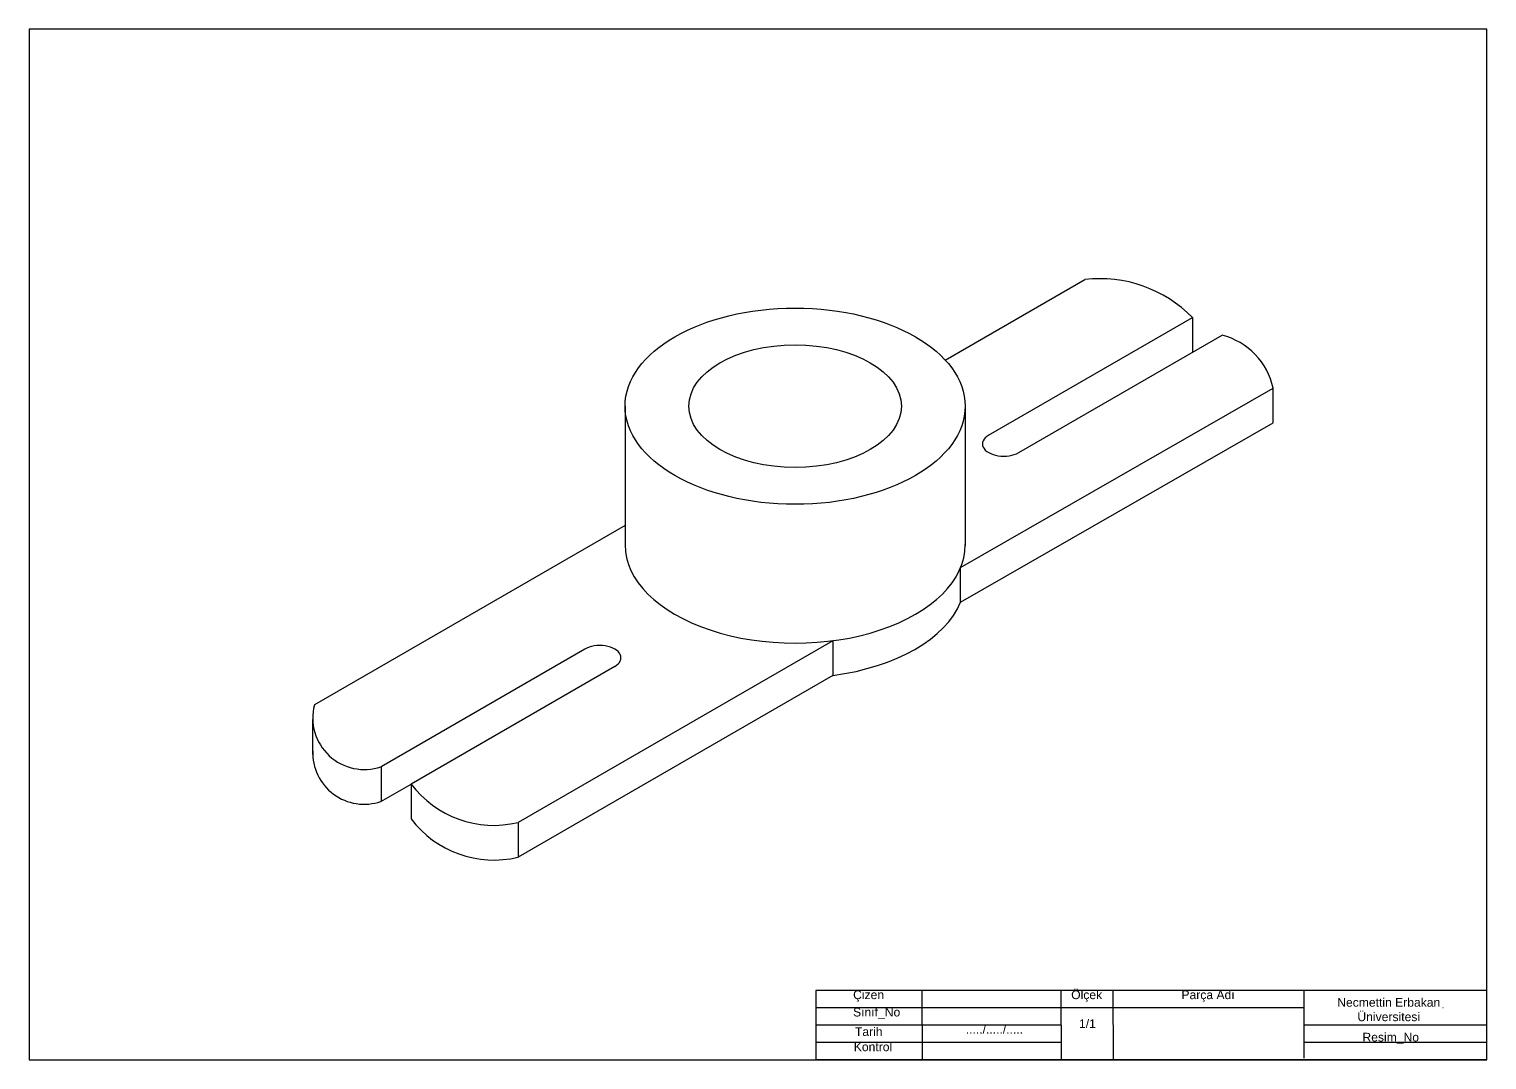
# Model space of a CAD drawing. Header units: millimetres. Extents: x 822 to 2179, y 722 to 1738.
# Drawn here: x 821.9 to 1241.9, y 1440.7 to 1737.7 of the extents above; entities that cross this region are included whole.
import ezdxf

# ---------------------------------------------------------------- set-up
doc = ezdxf.new("R2010")
doc.units = ezdxf.units.MM
doc.linetypes.add('HIDDEN2', pattern=[4.7625, 3.175, -1.5875])
doc.styles.get("Standard").update_dxf_attribs({"font": 'arial.ttf'})

msp = doc.modelspace()

# ---------------------------------------------------------------- linework, layer by layer
for p, q in [((1241.92, 1737.7), (821.92, 1737.7)), ((821.92, 1737.7), (821.92, 1440.7)), ((1241.92, 1440.7), (1241.92, 1737.7)), ((1085.88, 1642.33), (1126.1, 1665.55)), ((1098.38, 1620.68), (1157.09, 1654.57)), ((1157.09, 1654.57), (1157.09, 1644.57)), ((1107.04, 1615.68), (1165.67, 1649.52)), ((1090.3, 1582.58), (1180.35, 1634.22)), ((1180.35, 1624.22), (1180.35, 1634.22)), ((993.63, 1629.06), (993.63, 1589.05)), ((1091.61, 1628.92), (1091.61, 1588.92)), ((1090.3, 1572.58), (1180.35, 1624.22)), ((993.63, 1594.65), (904.11, 1542.97)), ((1090.3, 1572.58), (1090.3, 1582.58)), ((981.99, 1559.06), (923.31, 1525.18)), ((1053.51, 1561.49), (962.78, 1509.1)), ((1053.51, 1561.49), (1053.51, 1551.49)), ((990.65, 1554.06), (931.97, 1520.18)), ((1053.51, 1551.49), (962.78, 1499.1)), ((903.61, 1528.72), (903.64, 1538.74)), ((923.31, 1525.18), (923.31, 1515.18)), ((923.29, 1515.17), (931.97, 1520.18)), ((931.97, 1520.18), (931.97, 1510.18)), ((962.78, 1509.1), (962.78, 1499.1)), ((1241.92, 1460.7), (1048.55, 1460.7)), ((1048.55, 1460.7), (1048.55, 1440.7)), ((1079.32, 1440.78), (1079.25, 1460.7)), ((1119.32, 1440.93), (1119.25, 1460.7)), ((1134.32, 1440.98), (1134.25, 1460.7)), ((1189.32, 1441.19), (1189.25, 1460.7)), ((1189.27, 1455.7), (1048.49, 1455.7)), ((1229.32, 1455.7), (1229.27, 1455.7)), ((1119.31, 1450.7), (1048.53, 1450.7)), ((1241.88, 1450.7), (1189.29, 1450.7)), ((1119.31, 1445.7), (1048.53, 1445.7)), ((1229.32, 1445.7), (1189.31, 1445.7)), ((1241.9, 1445.7), (1189.31, 1445.7)), ((821.92, 1440.7), (1241.92, 1440.7)), ((1241.92, 1440.7), (1048.55, 1440.7))]:
    msp.add_line(p, q)
for centre, radius, start, end in [((1130.45, 1628.57), 37.23, 44.2946, 96.7), ((1160.6, 1629.95), 20.21, 12.1896, 75.4789), ((918.47, 1539.21), 14.84, 165.3555, 289.0277), ((918.45, 1529.2), 14.84, 177.8666, 289.0277), ((955.78, 1538.03), 29.76, 216.8454, 283.5878), ((955.78, 1528.03), 29.76, 216.8454, 283.5878)]:
    msp.add_arc(centre, radius, start, end)
for major_axis in [(-48.99, 0), (-30.62, 0)]:
    msp.add_ellipse((1042.62, 1629.06), major_axis=major_axis, ratio=0.57735)
for centre, major_axis, ratio, start_param, end_param in [((1102.71, 1618.18), (-6.12, 0), 0.57735, 5.497787, 8.63938), ((1042.62, 1589.06), (-48.99, 0), 0.577355, 0, 3.141593), ((1042.62, 1589.06), (-48.99, 0), 0.577355, 3.138716, 3.146576), ((1042.62, 1579.06), (-48.99, 0), 0.57735, 1.795127, 2.910468), ((986.32, 1556.56), (-6.12, 0), 0.57735, 2.356194, 5.497787)]:
    msp.add_ellipse(centre, major_axis=major_axis, ratio=ratio, start_param=start_param, end_param=end_param)

# ---------------------------------------------------------------- texts
at = {"linetype": 'HIDDEN2', "char_height": 2.5, "attachment_point": 1}
for s, width, heights, insert in [('Çizen', 19.9252, [0], (1059.32, 1460.7)), ('Ölçek', 15.037, [0], (1122.16, 1460.7)), ('\\pxqc;Parça Adı', 54.6884, [5.23], (1134.25, 1460.7)), ('\\pxqc;Necmettin Erbakan Üniversitesi', 40.0737, [0], (1193.62, 1458.52)), ('...../...../.....', 40.0191, [0], (1091.79, 1450.74)), ('1/1', 12.4386, [0], (1124.41, 1452.37)), ('Resim_No', 39.1764, [0], (1206.08, 1448.49))]:
    msp.add_mtext_dynamic_manual_height_columns(s, width=width, gutter_width=12.5, heights=heights, dxfattribs=dict(at, insert=insert))
at = {"char_height": 2.5, "attachment_point": 1}
for s, width, insert in [('Sınıf_No', 19.9625, (1059.32, 1455.7)), ('Tarih', 19.9999, (1059.86, 1450.07)), ('Kontrol', 19.9999, (1059.52, 1445.7))]:
    msp.add_mtext_dynamic_manual_height_columns(s, width=width, gutter_width=12.5, heights=[0], dxfattribs=dict(at, insert=insert))

doc.saveas('drawing.dxf')
